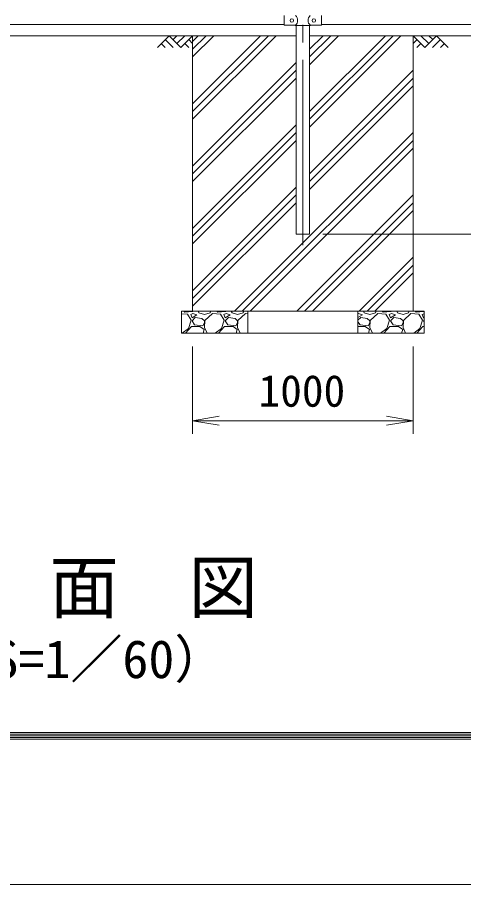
# Model space of a CAD drawing. Units: millimetres, scale not verified. Extents: x -30601 to 30601, y -19271 to 19271.
# Drawn here: x -28060 to -26036, y -19271 to -15335 of the extents above; entities that cross this region are included whole.
import ezdxf
from ezdxf.enums import TextEntityAlignment as Align

# ---------------------------------------------------------------- set-up
doc = ezdxf.new("R2010")
doc.units = ezdxf.units.MM
doc.header["$LTSCALE"] = 80
doc.linetypes.add('LONG_CHAIN', pattern=[21, 18, -1, 1, -1])
for name, color, linetype, lineweight in [('0-0_D-TTL', 2, 'Continuous', 9), ('0-1_D-TTL-TXT', 7, 'Continuous', 9), ('0-2_D-DCR-HCH', 7, 'Continuous', 9), ('0-3_D-STR1', 1, 'Continuous', 9), ('0-4_D-STR4', 7, 'Continuous', 9), ('0-5_D-BGD', 7, 'Continuous', 9), ('0-6_D-BMK', 2, 'LONG_CHAIN', 9), ('0-7_D-STR3', 3, 'Continuous', 9), ('0-9_D-STR-DIM', 7, 'Continuous', 9), ('0-A_0', 7, 'Continuous', 9)]:
    doc.layers.add(name, color=color, linetype=linetype, lineweight=lineweight)
doc.styles.add('ＭＳ ゴシック', font='')
doc.styles.get('ＭＳ ゴシック').set_extended_font_data('MS Gothic')

# ---------------------------------------------------------------- blocks, each defined once
blk = doc.blocks.new('_Open')
at = {"layer": '0-A_0'}
blk.add_line((-80, 13.33), (0, 0), dxfattribs=at)
blk.add_lwpolyline([(-80, -13.33), (0, 0), (-80, 0)], dxfattribs=at)

msp = doc.modelspace()

# ---------------------------------------------------------------- linework, layer by layer
at = {"layer": '0-0_D-TTL'}
msp.add_lwpolyline([(-30601.37, -1450.51), (-5401.37, -1450.51), (-5401.37, -19270.51), (-30601.37, -19270.51)], close=True, dxfattribs=at)
at = {"layer": '0-0_D-TTL', "color": 7}
for points in [[(-29791.37, -2110.51), (-6211.37, -2110.51), (-6211.37, -18610.51), (-29791.37, -18610.51)], [(-29783.87, -2118.01), (-6218.87, -2118.01), (-6218.87, -18603.01), (-29783.87, -18603.01)], [(-29776.37, -2125.51), (-6226.37, -2125.51), (-6226.37, -18595.51), (-29776.37, -18595.51)], [(-29768.87, -2133.01), (-6233.87, -2133.01), (-6233.87, -18588.01), (-29768.87, -18588.01)], [(-29761.37, -2140.51), (-6241.37, -2140.51), (-6241.37, -18580.51), (-29761.37, -18580.51)]]:
    msp.add_lwpolyline(points, close=True, dxfattribs=at)
at = {"layer": '0-2_D-DCR-HCH'}
for p, q in [((-27371.98, -15417.94), (-27425.19, -15471.15)), ((-27371.98, -15417.94), (-27318.76, -15471.15)), ((-27354.24, -15435.68), (-27336.5, -15417.94)), ((-27336.5, -15453.41), (-27301.03, -15417.94)), ((-27318.76, -15471.15), (-27265.55, -15417.94)), ((-27265.55, -15514.46), (-27169.04, -15417.94)), ((-27265.55, -15797.3), (-26886.19, -15417.94)), ((-27265.55, -15479.1), (-27204.39, -15417.94)), ((-27265.55, -15761.94), (-26921.55, -15417.94)), ((-27265.55, -15443.75), (-27239.75, -15417.94)), ((-27265.55, -15726.59), (-26956.9, -15417.94)), ((-26735.3, -15549.89), (-26603.35, -15417.94)), ((-26735.3, -15832.73), (-26320.51, -15417.94)), ((-26735.3, -15514.54), (-26638.71, -15417.94)), ((-26735.3, -15797.38), (-26355.86, -15417.94)), ((-26735.3, -15479.18), (-26674.06, -15417.94)), ((-26735.3, -15762.02), (-26391.22, -15417.94)), ((-26212.34, -15471.15), (-26265.55, -15417.94)), ((-26194.6, -15453.41), (-26230.08, -15417.94)), ((-26159.13, -15417.94), (-26212.34, -15471.15)), ((-26176.77, -15435.77), (-26194.6, -15417.94)), ((-26159.13, -15417.94), (-26105.92, -15471.15)), ((-27407.45, -15453.41), (-27389.63, -15471.15)), ((-27389.71, -15435.68), (-27354.08, -15471.15)), ((-27301.03, -15453.41), (-27283.21, -15471.15)), ((-27283.29, -15435.68), (-27265.55, -15453.33)), ((-26247.81, -15435.68), (-26265.55, -15453.33)), ((-26230.08, -15453.41), (-26247.9, -15471.15)), ((-26141.39, -15435.68), (-26177.03, -15471.15)), ((-26123.65, -15453.41), (-26141.47, -15471.15)), ((-27265.55, -16009.43), (-26795.8, -15539.68)), ((-27265.55, -16044.79), (-26795.8, -15575.04)), ((-26735.3, -16044.87), (-26265.55, -15575.12)), ((-27265.55, -16080.14), (-26795.8, -15610.39)), ((-26735.3, -16080.22), (-26265.55, -15610.47)), ((-26735.3, -16115.58), (-26265.55, -15645.83)), ((-27265.55, -16292.27), (-26795.8, -15822.52)), ((-27265.55, -16327.63), (-26795.8, -15857.88)), ((-27075.53, -16667.94), (-26265.55, -15857.96)), ((-27265.55, -16362.98), (-26795.8, -15893.23)), ((-27040.18, -16667.94), (-26265.55, -15893.31)), ((-27004.82, -16667.94), (-26265.55, -15928.67)), ((-27265.55, -16575.12), (-26795.8, -16105.37)), ((-27265.55, -16610.47), (-26795.8, -16140.72)), ((-26792.69, -16667.94), (-26265.55, -16140.8)), ((-27265.55, -16645.83), (-26795.8, -16176.08)), ((-26757.34, -16667.94), (-26265.55, -16176.16)), ((-26721.98, -16667.94), (-26265.55, -16211.51)), ((-26509.85, -16667.94), (-26265.55, -16423.64)), ((-26474.49, -16667.94), (-26265.55, -16459)), ((-26439.14, -16667.94), (-26265.55, -16494.35)), ((-27289.25, -16681.72), (-27315.55, -16679.53)), ((-27272.75, -16708.72), (-27289.25, -16681.72)), ((-27263.75, -16678.72), (-27274.25, -16683.22)), ((-27274.25, -16683.22), (-27268.25, -16698.22)), ((-27268.25, -16698.22), (-27245.75, -16684.72)), ((-27265.14, -16667.94), (-27266.75, -16669.72)), ((-27245.75, -16684.72), (-27263.75, -16678.72)), ((-27240.09, -16667.94), (-27236.75, -16675.72)), ((-27236.75, -16675.72), (-27211.25, -16683.22)), ((-27211.25, -16683.22), (-27185.75, -16675.72)), ((-27175.25, -16678.72), (-27209.75, -16710.22)), ((-27185.75, -16675.72), (-27182.97, -16667.94)), ((-27139.25, -16681.72), (-27175.25, -16678.72)), ((-27151.25, -16672.72), (-27155.64, -16667.94)), ((-27116.75, -16669.72), (-27151.25, -16672.72)), ((-27122.75, -16708.72), (-27139.25, -16681.72)), ((-27113.75, -16678.72), (-27124.25, -16683.22)), ((-27124.25, -16683.22), (-27118.25, -16698.22)), ((-27118.25, -16698.22), (-27095.75, -16684.72)), ((-27115.14, -16667.94), (-27116.75, -16669.72)), ((-27095.75, -16684.72), (-27113.75, -16678.72)), ((-27090.09, -16667.94), (-27086.75, -16675.72)), ((-27086.75, -16675.72), (-27061.25, -16683.22)), ((-27061.25, -16683.22), (-27035.75, -16675.72)), ((-27025.25, -16678.72), (-27059.75, -16710.22)), ((-27035.75, -16675.72), (-27032.97, -16667.94)), ((-27015.55, -16679.53), (-27025.25, -16678.72)), ((-26515.14, -16667.94), (-26515.55, -16668.39)), ((-26513.75, -16678.72), (-26515.55, -16679.5)), ((-26515.55, -16696.61), (-26495.75, -16684.72)), ((-26495.75, -16684.72), (-26513.75, -16678.72)), ((-26490.09, -16667.94), (-26486.75, -16675.72)), ((-26486.75, -16675.72), (-26461.25, -16683.22)), ((-26461.25, -16683.22), (-26435.75, -16675.72)), ((-26425.25, -16678.72), (-26459.75, -16710.22)), ((-26435.75, -16675.72), (-26432.97, -16667.94)), ((-26389.25, -16681.72), (-26425.25, -16678.72)), ((-26401.25, -16672.72), (-26405.64, -16667.94)), ((-26366.75, -16669.72), (-26401.25, -16672.72)), ((-26372.75, -16708.72), (-26389.25, -16681.72)), ((-26363.75, -16678.72), (-26374.25, -16683.22)), ((-26374.25, -16683.22), (-26368.25, -16698.22)), ((-26368.25, -16698.22), (-26345.75, -16684.72)), ((-26365.14, -16667.94), (-26366.75, -16669.72)), ((-26345.75, -16684.72), (-26363.75, -16678.72)), ((-26340.09, -16667.94), (-26336.75, -16675.72)), ((-26336.75, -16675.72), (-26311.25, -16683.22)), ((-26311.25, -16683.22), (-26285.75, -16675.72)), ((-26285.75, -16675.72), (-26282.97, -16667.94)), ((-26251.25, -16672.72), (-26255.64, -16667.94)), ((-26216.75, -16669.72), (-26251.25, -16672.72)), ((-26222.75, -16708.72), (-26239.25, -16681.72)), ((-26215.55, -16679.5), (-26224.25, -16683.22)), ((-26224.25, -16683.22), (-26218.25, -16698.22)), ((-26215.55, -16668.39), (-26216.75, -16669.72)), ((-27284.75, -16746.22), (-27272.75, -16708.72)), ((-27253.25, -16696.72), (-27268.25, -16711.72)), ((-27268.25, -16711.72), (-27256.25, -16729.72)), ((-27223.25, -16701.22), (-27253.25, -16696.72)), ((-27211.25, -16711.72), (-27223.25, -16701.22)), ((-27218.75, -16734.22), (-27211.25, -16720.72)), ((-27209.75, -16710.22), (-27211.25, -16741.72)), ((-27211.25, -16720.72), (-27211.25, -16711.72)), ((-27134.75, -16746.22), (-27122.75, -16708.72)), ((-27103.25, -16696.72), (-27118.25, -16711.72)), ((-27118.25, -16711.72), (-27106.25, -16729.72)), ((-27073.25, -16701.22), (-27103.25, -16696.72)), ((-27061.25, -16711.72), (-27073.25, -16701.22)), ((-27068.75, -16734.22), (-27061.25, -16720.72)), ((-27059.75, -16710.22), (-27061.25, -16741.72)), ((-27061.25, -16720.72), (-27061.25, -16711.72)), ((-26503.25, -16696.72), (-26515.55, -16709.03)), ((-26515.55, -16715.77), (-26506.25, -16729.72)), ((-26473.25, -16701.22), (-26503.25, -16696.72)), ((-26461.25, -16711.72), (-26473.25, -16701.22)), ((-26468.75, -16734.22), (-26461.25, -16720.72)), ((-26459.75, -16710.22), (-26461.25, -16741.72)), ((-26461.25, -16720.72), (-26461.25, -16711.72)), ((-26384.75, -16746.22), (-26372.75, -16708.72)), ((-26353.25, -16696.72), (-26368.25, -16711.72)), ((-26368.25, -16711.72), (-26356.25, -16729.72)), ((-26323.25, -16701.22), (-26353.25, -16696.72)), ((-26311.25, -16711.72), (-26323.25, -16701.22)), ((-26318.75, -16734.22), (-26311.25, -16720.72)), ((-26309.75, -16710.22), (-26311.25, -16741.72)), ((-26311.25, -16720.72), (-26311.25, -16711.72)), ((-26234.75, -16746.22), (-26222.75, -16708.72)), ((-26218.25, -16698.22), (-26215.55, -16696.61)), ((-26215.55, -16709.03), (-26218.25, -16711.72)), ((-26218.25, -16711.72), (-26215.55, -16715.77)), ((-27312.85, -16767.94), (-27284.75, -16746.22)), ((-27298.25, -16767.22), (-27271.25, -16737.22)), ((-27271.25, -16737.22), (-27232.25, -16737.22)), ((-27256.25, -16729.72), (-27218.75, -16734.22)), ((-27232.25, -16737.22), (-27212.75, -16750.72)), ((-27212.75, -16750.72), (-27217.67, -16767.94)), ((-27211.25, -16741.72), (-27200.21, -16767.94)), ((-27162.85, -16767.94), (-27134.75, -16746.22)), ((-27148.25, -16767.22), (-27121.25, -16737.22)), ((-27121.25, -16737.22), (-27082.25, -16737.22)), ((-27106.25, -16729.72), (-27068.75, -16734.22)), ((-27082.25, -16737.22), (-27062.75, -16750.72)), ((-27062.75, -16750.72), (-27067.67, -16767.94)), ((-27061.25, -16741.72), (-27050.21, -16767.94)), ((-26515.55, -16737.22), (-26482.25, -16737.22)), ((-26506.25, -16729.72), (-26468.75, -16734.22)), ((-26482.25, -16737.22), (-26462.75, -16750.72)), ((-26462.75, -16750.72), (-26467.67, -16767.94)), ((-26461.25, -16741.72), (-26450.21, -16767.94)), ((-26412.85, -16767.94), (-26384.75, -16746.22)), ((-26398.25, -16767.22), (-26371.25, -16737.22)), ((-26371.25, -16737.22), (-26332.25, -16737.22)), ((-26356.25, -16729.72), (-26318.75, -16734.22)), ((-26332.25, -16737.22), (-26312.75, -16750.72)), ((-26312.75, -16750.72), (-26317.67, -16767.94)), ((-26311.25, -16741.72), (-26300.21, -16767.94)), ((-26262.85, -16767.94), (-26234.75, -16746.22)), ((-26248.25, -16767.22), (-26221.25, -16737.22)), ((-26221.25, -16737.22), (-26215.55, -16737.22)), ((-27297.83, -16767.94), (-27298.25, -16767.22)), ((-27147.83, -16767.94), (-27148.25, -16767.22)), ((-26397.83, -16767.94), (-26398.25, -16767.22)), ((-26247.83, -16767.94), (-26248.25, -16767.22))]:
    msp.add_line(p, q, dxfattribs=at)
for points in [[(-26735.3, -16317.94), (-26795.8, -16317.94), (-26795.8, -15417.94), (-27265.55, -15417.94), (-27265.55, -16667.94), (-26265.55, -16667.94), (-26265.55, -15417.94), (-26735.3, -15417.94)], [(-27015.55, -16667.94), (-27315.55, -16667.94), (-27315.55, -16767.94), (-27015.55, -16767.94)], [(-26215.55, -16667.94), (-26515.55, -16667.94), (-26515.55, -16767.94), (-26215.55, -16767.94)]]:
    msp.add_lwpolyline(points, close=True, dxfattribs=at)
for points in [[(-27266.75, -16669.72), (-27301.25, -16672.72), (-27305.64, -16667.94)], [(-26239.25, -16681.72), (-26275.25, -16678.72), (-26309.75, -16710.22)]]:
    msp.add_lwpolyline(points, dxfattribs=at)
at = {"layer": '0-3_D-STR1'}
for p, q in [((-28680.55, -15367.94), (-26850.55, -15367.94)), ((-26735.3, -16317.94), (-26735.3, -15371.34)), ((-26680.55, -15367.94), (-25265.55, -15367.94)), ((-26740.15, -16317.94), (-26790.95, -16317.94))]:
    msp.add_line(p, q, dxfattribs=at)
msp.add_lwpolyline([(-26735.3, -16317.94), (-26795.8, -16317.94), (-26795.8, -15371.34)], dxfattribs=at)
at = {"layer": '0-4_D-STR4'}
for p, q in [((-26795.8, -15417.94), (-27265.55, -15417.94)), ((-27265.55, -15417.94), (-27265.55, -16667.94)), ((-26265.55, -15417.94), (-26735.3, -15417.94)), ((-26265.55, -16667.94), (-26265.55, -15417.94)), ((-27315.55, -16667.94), (-26215.55, -16667.94)), ((-27315.55, -16667.94), (-27315.55, -16767.94)), ((-26215.55, -16667.94), (-26215.55, -16767.94)), ((-27315.55, -16767.94), (-26215.55, -16767.94))]:
    msp.add_line(p, q, dxfattribs=at)
at = {"layer": '0-5_D-BGD'}
for p, q in [((-27265.55, -15417.94), (-28265.55, -15417.94)), ((-25265.55, -15417.94), (-26265.55, -15417.94))]:
    msp.add_line(p, q, dxfattribs=at)
at = {"layer": '0-6_D-BMK'}
msp.add_line((-26765.55, -8808.24), (-26765.55, -16367.94), dxfattribs=at)
at = {"layer": '0-7_D-STR3'}
for p, q in [((-26850.55, -15370.84), (-26850.55, -15326.84)), ((-26680.55, -15370.84), (-26680.55, -15326.84)), ((-26850.55, -15370.84), (-26799.35, -15370.84)), ((-26799.35, -15371.34), (-26800.35, -15370.84)), ((-26731.75, -15370.84), (-26680.55, -15370.84))]:
    msp.add_line(p, q, dxfattribs=at)
msp.add_lwpolyline([(-26799.35, -15371.34), (-26731.75, -15371.34), (-26730.75, -15370.84)], dxfattribs=at)
for centre in [(-26815.55, -15348.84), (-26715.55, -15348.84)]:
    msp.add_circle(centre, 8, dxfattribs=at)
for centre, start, end in [((-26817.94, -15348.84), 310.19176, 49.80824), ((-26713.17, -15348.84), 130.19176, 229.80824)]:
    msp.add_arc(centre, 28.8, start, end, dxfattribs=at)
at = {"layer": '0-9_D-STR-DIM'}
for p, q in [((-26675.3, -16317.94), (-24125.55, -16317.94)), ((-27265.55, -16827.94), (-27265.55, -17225.26)), ((-26265.55, -16827.94), (-26265.55, -17225.26)), ((-27145.55, -17165.26), (-26385.55, -17165.26))]:
    msp.add_line(p, q, dxfattribs=at)

# ---------------------------------------------------------------- block references
at = {"layer": '0-9_D-STR-DIM', "xscale": 1.5, "yscale": 1.5, "rotation": 180}
msp.add_blockref('_Open', (-27265.55, -17165.26), dxfattribs=at)
at = {"layer": '0-9_D-STR-DIM', "xscale": 1.5, "yscale": 1.5}
msp.add_blockref('_Open', (-26265.55, -17165.26), dxfattribs=at)

# ---------------------------------------------------------------- texts
at = {"layer": '0-1_D-TTL-TXT', "style": 'ＭＳ ゴシック'}
for s, height, p in [('正\u3000面\u3000図', 231.1, (-28545.25, -18105.66)), ('（S=1／60）', 173, (-28408.8, -18385.24))]:
    msp.add_text(s, height=height, dxfattribs=at).set_placement(p, align=Align.BOTTOM_LEFT)
at = {"layer": '0-9_D-STR-DIM', "style": 'ＭＳ ゴシック'}
msp.add_text('1000', height=144.3, dxfattribs=at).set_placement((-26966.25, -17145.01), align=Align.BOTTOM_LEFT)

doc.saveas('drawing.dxf')
